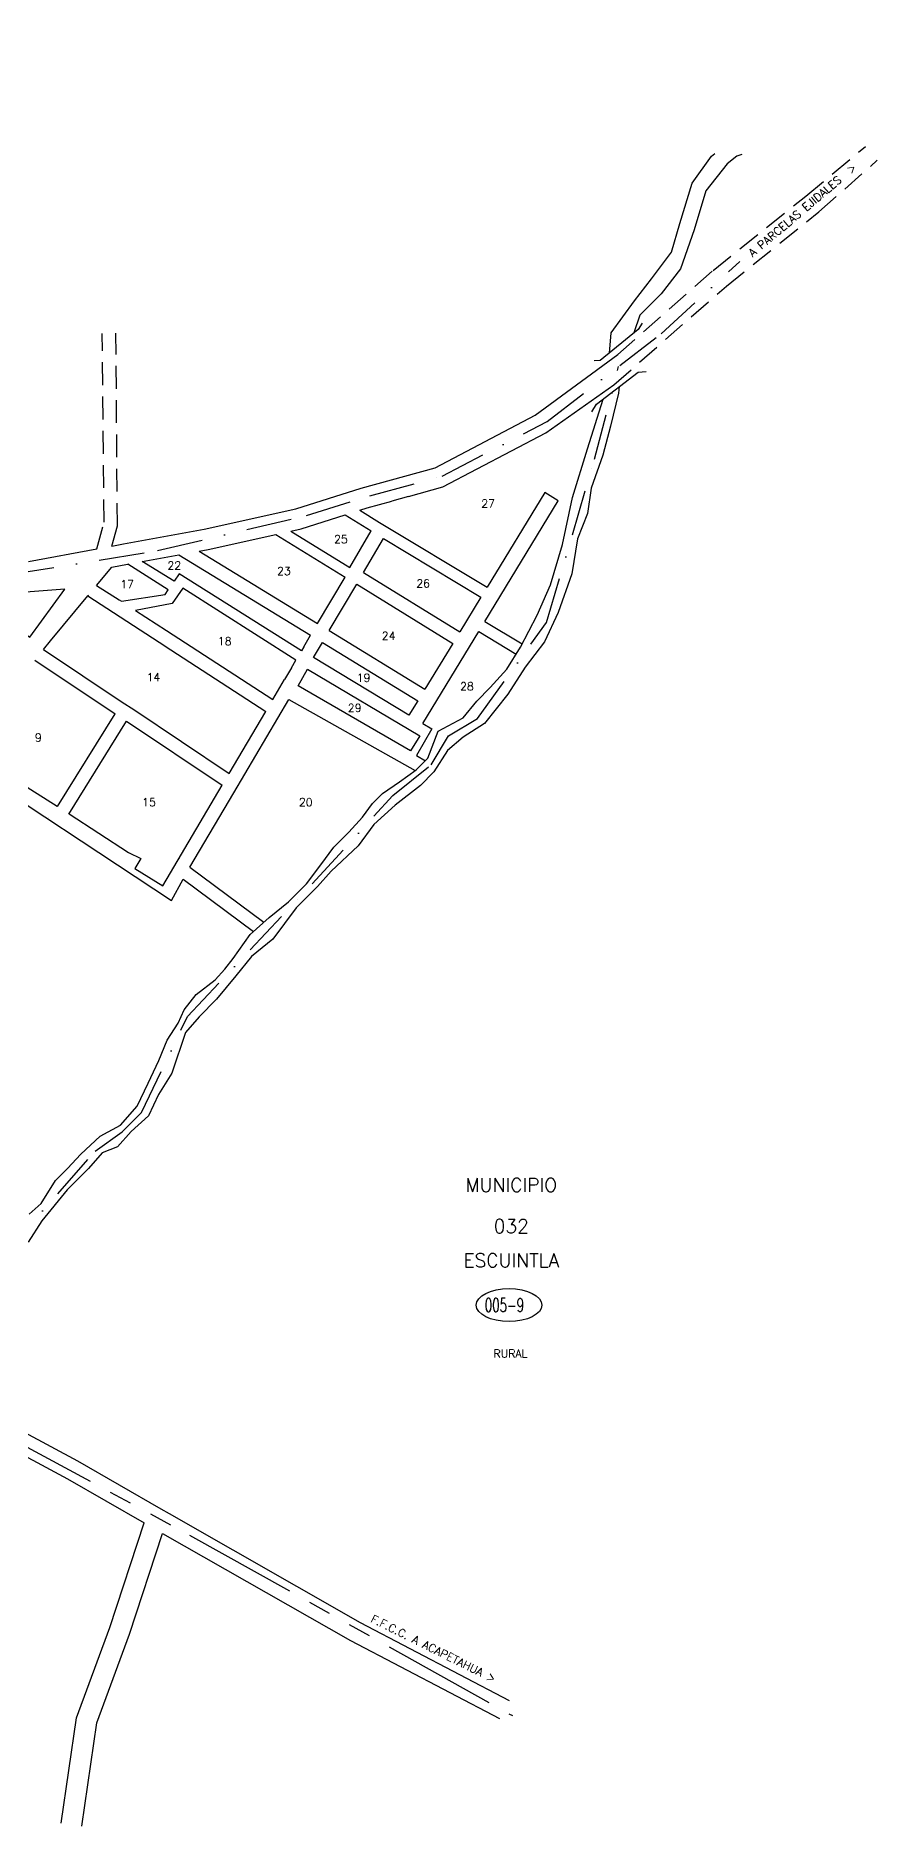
# Model space of a CAD drawing. Extents: x 528413 to 530566, y 1692278 to 1694011.
# Drawn here: x 529830 to 530566, y 1692440 to 1694006 of the extents above; entities that cross this region are included whole.
import ezdxf
from ezdxf.enums import TextEntityAlignment as Align

# ---------------------------------------------------------------- set-up
doc = ezdxf.new("R2010")
doc.units = 0
doc.header["$LTSCALE"] = 80
doc.header["$MEASUREMENT"] = 0
for name, pattern in [('DASHDOT', [1, 0.5, -0.25, 0, -0.25]), ('HIDDEN', [0.375, 0.25, -0.125]), ('PHANTOM', [2.5, 1.25, -0.25, 0.25, -0.25, 0.25, -0.25])]:
    doc.linetypes.add(name, pattern=pattern)
doc.layers.get('0').update_dxf_attribs({"linetype": 'CONTINUOUS'})
for name, color, linetype in [('4', 9, 'CONTINUOUS'), ('6', 10, 'CONTINUOUS'), ('9', 5, 'CONTINUOUS'), ('C', 1, 'CONTINUOUS'), ('D', 6, 'CONTINUOUS'), ('E', 2, 'CONTINUOUS'), ('F', 15, 'CONTINUOUS'), ('I', 11, 'CONTINUOUS'), ('M', 10, 'CONTINUOUS')]:
    doc.layers.add(name, color=color, linetype=linetype)
doc.styles.add('ROMANS', font='ROMANS', dxfattribs={"height": 7})

# ---------------------------------------------------------------- blocks, each defined once
blk = doc.blocks.new('ELL')
blk.add_circle((0, 0), 1)

msp = doc.modelspace()

# ---------------------------------------------------------------- linework, layer by layer
at = {"layer": '6', "linetype": 'HIDDEN'}
for p, q in [((530503.397, 1693865.557), (530555.727829, 1693908.930852)), ((530514.996, 1693851.786), (530565.903335, 1693896.800068)), ((530422.357, 1693800.551), (530503.397, 1693865.557)), ((530433.957, 1693786.78), (530514.996, 1693851.786)), ((530339.004702, 1693726.88751), (530422.357, 1693800.551)), ((530335.564725, 1693700.506499), (530433.957, 1693786.78))]:
    msp.add_line(p, q, dxfattribs=at)
at = {"layer": '6', "color": 10, "linetype": 'HIDDEN'}
for p, q in [((529889.736281, 1693580.261385), (529887.999104, 1693745.390799)), ((529901.313921, 1693577.105713), (529899.99844, 1693745.517033)), ((529883.380302, 1693556.942344), (529889.736281, 1693580.261385)), ((529896.477803, 1693559.362793), (529901.313921, 1693577.105713))]:
    msp.add_line(p, q, dxfattribs=at)
at = {"layer": '6'}
for p, q in [((530266.597, 1693673.942), (530339.004702, 1693726.88751)), ((530179.151, 1693627.939), (530266.597, 1693673.942)), ((530114.665, 1693610.064), (530179.151, 1693627.939)), ((530057.445, 1693592.022), (530114.665, 1693610.064)), ((529977.078, 1693574.095), (530057.445, 1693592.022)), ((529906.771, 1693561.265), (529977.078, 1693574.095)), ((529823.574, 1693545.89), (529883.380302, 1693556.942344)), ((529896.477803, 1693559.362793), (529906.771, 1693561.265)), ((529896.477803, 1693559.362793), (529906.771, 1693561.265)), ((529767.917504, 1692812.210777), (529866.328, 1692759.535)), ((529767.917504, 1692812.210777), (529866.328, 1692759.535)), ((529764.664506, 1692793.536037), (529857.593, 1692743.794)), ((529764.664506, 1692793.536037), (529857.593, 1692743.794)), ((529866.328, 1692759.535), (529939.368, 1692717.545)), ((529866.328, 1692759.535), (529939.368, 1692717.545)), ((529857.593, 1692743.794), (529924.778, 1692705.17)), ((529857.593, 1692743.794), (529924.778, 1692705.17)), ((529939.368, 1692717.545), (529946.445, 1692713.506)), ((529939.368, 1692717.545), (529946.445, 1692713.506)), ((529946.445, 1692713.506), (530113.736, 1692618.047)), ((529946.445, 1692713.506), (530113.736, 1692618.047)), ((529894.831, 1692613.648), (529924.778, 1692705.17)), ((529894.831, 1692613.648), (529924.778, 1692705.17)), ((529911.833, 1692607.726), (529940.719, 1692696.006)), ((529911.833, 1692607.726), (529940.719, 1692696.006)), ((529940.719, 1692696.006), (529940.731, 1692696.043)), ((529940.719, 1692696.006), (529940.731, 1692696.043)), ((529940.731, 1692696.043), (530105.1, 1692602.251)), ((529940.731, 1692696.043), (530105.1, 1692602.251)), ((530113.736, 1692618.047), (530243.848, 1692549.958)), ((530113.736, 1692618.047), (530243.848, 1692549.958)), ((529865.663, 1692534.734), (529894.831, 1692613.648)), ((529865.663, 1692534.734), (529894.831, 1692613.648)), ((529883.203, 1692530.269), (529911.833, 1692607.726)), ((529883.203, 1692530.269), (529911.833, 1692607.726)), ((530105.1, 1692602.251), (530235.502, 1692534.009)), ((530105.1, 1692602.251), (530235.502, 1692534.009)), ((529852.245, 1692442.528), (529865.663, 1692534.734)), ((529852.245, 1692442.528), (529865.663, 1692534.734)), ((529870.057, 1692439.936), (529883.203, 1692530.269)), ((529870.057, 1692439.936), (529883.203, 1692530.269))]:
    msp.add_line(p, q, dxfattribs=at)
at = {"layer": '9', "linetype": 'CONTINUOUS'}
for points in [[(530447.483872, 1693901.815871), (530443.127764, 1693900.570544), (530434.636971, 1693893.773955), (530415.957226, 1693869.985893), (530405.768274, 1693836.002947), (530393.881164, 1693802.02), (530376.899577, 1693779.931085), (530358.219832, 1693761.240465), (530353.125356, 1693745.948139), (530353.023527, 1693745.642473)], [(530447.483872, 1693901.815871), (530443.127764, 1693900.570544), (530434.636971, 1693893.773955), (530415.957226, 1693869.985893), (530405.768274, 1693836.002947), (530393.881164, 1693802.02), (530376.899577, 1693779.931085), (530358.219832, 1693761.240465), (530353.125356, 1693745.948139), (530353.023527, 1693745.642473)], [(530393.394819, 1693841.615691), (530404.070115, 1693876.782482), (530421.051702, 1693900.570544), (530423.857625, 1693902.81659)], [(530393.394819, 1693841.615691), (530404.070115, 1693876.782482), (530421.051702, 1693900.570544), (530423.857625, 1693902.81659)], [(530331.775834, 1693728.285414), (530333.139431, 1693746.02418), (530353.714442, 1693773.966314), (530368.410878, 1693793.084616), (530386.046601, 1693816.614834), (530393.394819, 1693841.615691)], [(530331.775834, 1693728.285414), (530333.139431, 1693746.02418), (530353.714442, 1693773.966314), (530368.410878, 1693793.084616), (530386.046601, 1693816.614834), (530393.394819, 1693841.615691)], [(530340.292061, 1693698.91766), (530339.540087, 1693693.274572), (530332.747452, 1693664.389068), (530325.954817, 1693638.901858), (530315.765866, 1693610.016354), (530312.369548, 1693587.927439), (530303.878755, 1693565.838524), (530298.784279, 1693535.253872), (530286.893958, 1693501.225379), (530275.007824, 1693475.735274), (530258.027634, 1693453.64385), (530242.745462, 1693429.853086), (530222.369234, 1693404.362981), (530203.691024, 1693392.467599), (530190.106872, 1693380.572217), (530178.220738, 1693361.879474), (530166.334605, 1693349.984091), (530144.260357, 1693332.990688), (530125.582147, 1693315.997285), (530111.997995, 1693297.304542), (530088.225728, 1693275.213118), (530076.339595, 1693261.618395), (530057.68372, 1693242.93839), (530037.307491, 1693215.748945), (530018.629282, 1693200.454882), (530005.045129, 1693183.461479), (529988.064939, 1693163.069395), (529972.782767, 1693147.775332), (529960.896634, 1693134.18061), (529949.0105, 1693098.494464), (529937.124367, 1693079.80172), (529928.634272, 1693061.108977), (529913.3521, 1693047.514254), (529901.465967, 1693033.919532), (529887.881814, 1693028.821511), (529875.995681, 1693015.226788), (529857.317471, 1692996.534045), (529835.243223, 1692969.3446), (529823.35709, 1692950.651857)], [(530340.292061, 1693698.91766), (530339.540087, 1693693.274572), (530332.747452, 1693664.389068), (530325.954817, 1693638.901858), (530315.765866, 1693610.016354), (530312.369548, 1693587.927439), (530303.878755, 1693565.838524), (530298.784279, 1693535.253872), (530286.893958, 1693501.225379), (530275.007824, 1693475.735274), (530258.027634, 1693453.64385), (530242.745462, 1693429.853086), (530222.369234, 1693404.362981), (530203.691024, 1693392.467599), (530190.106872, 1693380.572217), (530178.220738, 1693361.879474), (530166.334605, 1693349.984091), (530144.260357, 1693332.990688), (530125.582147, 1693315.997285), (530111.997995, 1693297.304542), (530088.225728, 1693275.213118), (530076.339595, 1693261.618395), (530057.68372, 1693242.93839), (530037.307491, 1693215.748945), (530018.629282, 1693200.454882), (530005.045129, 1693183.461479), (529988.064939, 1693163.069395), (529972.782767, 1693147.775332), (529960.896634, 1693134.18061), (529949.0105, 1693098.494464), (529937.124367, 1693079.80172), (529928.634272, 1693061.108977), (529913.3521, 1693047.514254), (529901.465967, 1693033.919532), (529887.881814, 1693028.821511), (529875.995681, 1693015.226788), (529857.317471, 1692996.534045), (529835.243223, 1692969.3446), (529823.35709, 1692950.651857)], [(530079.241308, 1693280.770724), (530090.648239, 1693296.008759), (530103.875031, 1693309.244506), (530115.63218, 1693322.480254), (530124.450042, 1693334.245363), (530133.267903, 1693343.069195), (530147.964339, 1693353.363665), (530162.660775, 1693363.658136), (530172.94828, 1693373.952606), (530181.766142, 1693397.482824), (530203.810795, 1693409.247933), (530215.567944, 1693423.95432), (530227.325093, 1693435.719429), (530242.021529, 1693451.896454), (530253.778678, 1693471.014756), (530268.475113, 1693498.95689), (530280.232262, 1693525.428385), (530290.519767, 1693560.723712), (530299.337629, 1693601.901594), (530312.564421, 1693644.550114), (530326.130722, 1693687.991669)], [(530079.241308, 1693280.770724), (530090.648239, 1693296.008759), (530103.875031, 1693309.244506), (530115.63218, 1693322.480254), (530124.450042, 1693334.245363), (530133.267903, 1693343.069195), (530147.964339, 1693353.363665), (530162.660775, 1693363.658136), (530172.94828, 1693373.952606), (530181.766142, 1693397.482824), (530203.810795, 1693409.247933), (530215.567944, 1693423.95432), (530227.325093, 1693435.719429), (530242.021529, 1693451.896454), (530253.778678, 1693471.014756), (530268.475113, 1693498.95689), (530280.232262, 1693525.428385), (530290.519767, 1693560.723712), (530299.337629, 1693601.901594), (530312.564421, 1693644.550114), (530326.130722, 1693687.991669)], [(529824.212358, 1692975.181666), (529834.70702, 1692984.634282), (529847.300615, 1693004.589807), (529857.795277, 1693015.092714), (529869.339406, 1693027.696203), (529886.130866, 1693043.450564), (529903.971792, 1693052.903181), (529918.664319, 1693069.707832), (529928.109515, 1693089.663356), (529937.554711, 1693109.61888), (529944.900975, 1693127.473823), (529954.346171, 1693142.177893), (529959.593502, 1693153.731092), (529970.088165, 1693167.384871), (529986.879624, 1693179.98836), (529995.275354, 1693189.440977), (530002.621618, 1693198.893593), (530017.3228, 1693219.865055), (530034.11426, 1693234.566423), (530050.905719, 1693248.217694), (530066.647713, 1693263.96916), (530079.241308, 1693280.770724)], [(529824.212358, 1692975.181666), (529834.70702, 1692984.634282), (529847.300615, 1693004.589807), (529857.795277, 1693015.092714), (529869.339406, 1693027.696203), (529886.130866, 1693043.450564), (529903.971792, 1693052.903181), (529918.664319, 1693069.707832), (529928.109515, 1693089.663356), (529937.554711, 1693109.61888), (529944.900975, 1693127.473823), (529954.346171, 1693142.177893), (529959.593502, 1693153.731092), (529970.088165, 1693167.384871), (529986.879624, 1693179.98836), (529995.275354, 1693189.440977), (530002.621618, 1693198.893593), (530017.3228, 1693219.865055), (530034.11426, 1693234.566423), (530050.905719, 1693248.217694), (530066.647713, 1693263.96916), (530079.241308, 1693280.770724)]]:
    msp.add_lwpolyline(points, dxfattribs=at)
at = {"layer": 'E', "color": 15, "linetype": 'CONTINUOUS'}
msp.add_line((529950.914959, 1693528.658817), (529922.857591, 1693545.902953), dxfattribs=at)
msp.add_line((529950.914959, 1693528.658817), (529922.857591, 1693545.902953), dxfattribs=at)
for points in [[(530155.83865, 1693602.798073), (530141.435526, 1693598.805613)], [(530155.83865, 1693602.798073), (530141.435526, 1693598.805613)], [(530130.434128, 1693580.148175), (530224.61543, 1693523.463247)], [(530130.434128, 1693580.148175), (530224.61543, 1693523.463247)], [(530134.192178, 1693566.087527), (530219.22137, 1693514.621657)], [(530134.192178, 1693566.087527), (530219.22137, 1693514.621657)], [(529945.84151, 1693521.247749), (529910.313674, 1693543.613862)], [(529945.84151, 1693521.247749), (529910.313674, 1693543.613862)], [(530057.509735, 1693459.668288), (529958.558994, 1693522.585753), (529949.188214, 1693509.205747), (529917.23803, 1693502.975394)], [(530057.509735, 1693459.668288), (529958.558994, 1693522.585753), (529949.188214, 1693509.205747), (529917.23803, 1693502.975394)], [(530064.424584, 1693471.395319), (530062.306862, 1693467.727733), (529955.212284, 1693535.296755), (529950.914959, 1693528.658817)], [(530064.424584, 1693471.395319), (530062.306862, 1693467.727733), (529955.212284, 1693535.296755), (529950.914959, 1693528.658817)], [(529824.778066, 1693479.849241), (529855.444847, 1693521.767647), (529809.894861, 1693518.160999), (529770.658304, 1693517.26131), (529824.778066, 1693479.849241)], [(529824.778066, 1693479.849241), (529855.444847, 1693521.767647), (529809.894861, 1693518.160999), (529770.658304, 1693517.26131), (529824.778066, 1693479.849241)], [(529902.794979, 1693512.338674), (529905.011698, 1693511.212747), (529943.164143, 1693517.23375), (529945.84151, 1693521.247749)], [(529902.794979, 1693512.338674), (529905.011698, 1693511.212747), (529943.164143, 1693517.23375), (529945.84151, 1693521.247749)], [(530222.790499, 1693493.543984), (530255.328067, 1693473.960588)], [(530222.790499, 1693493.543984), (530255.328067, 1693473.960588)], [(530217.391352, 1693484.65346), (530250.020651, 1693464.903828)], [(530217.391352, 1693484.65346), (530250.020651, 1693464.903828)], [(530156.337441, 1693411.546432), (530072.845482, 1693462.050303)], [(530156.337441, 1693411.546432), (530072.845482, 1693462.050303)]]:
    msp.add_lwpolyline(points, dxfattribs=at)
at = {"layer": 'F'}
for p, q in [((530276.01, 1693658.555), (530335.564725, 1693700.506499)), ((530276.01, 1693658.555), (530335.564725, 1693700.506499)), ((530185.821, 1693611.109), (530276.01, 1693658.555)), ((530185.821, 1693611.109), (530276.01, 1693658.555)), ((530155.83865, 1693602.798073), (530185.821, 1693611.109)), ((530155.83865, 1693602.798073), (530185.821, 1693611.109)), ((530062.12, 1693574.622), (530100.596459, 1693586.754127)), ((530062.12, 1693574.622), (530100.596459, 1693586.754127)), ((530100.596459, 1693586.754127), (530123.372255, 1693572.70587)), ((530100.596459, 1693586.754127), (530123.372255, 1693572.70587)), ((530113.253187, 1693590.744957), (530119.777, 1693592.802)), ((530113.253187, 1693590.744957), (530119.777, 1693592.802)), ((530113.253187, 1693590.744957), (530130.434128, 1693580.148175)), ((530113.253187, 1693590.744957), (530130.434128, 1693580.148175)), ((530119.777, 1693592.802), (530141.435526, 1693598.805613)), ((530119.777, 1693592.802), (530141.435526, 1693598.805613)), ((529980.654, 1693556.45), (530039.999696, 1693569.687792)), ((529980.654, 1693556.45), (530039.999696, 1693569.687792)), ((530039.999696, 1693569.687792), (530100.389, 1693532.387)), ((530039.999696, 1693569.687792), (530100.389, 1693532.387)), ((530053.061028, 1693572.601284), (530062.12, 1693574.622)), ((530053.061028, 1693572.601284), (530062.12, 1693574.622)), ((530053.061028, 1693572.601284), (530104.556255, 1693540.79487)), ((530053.061028, 1693572.601284), (530104.556255, 1693540.79487)), ((530104.556255, 1693540.79487), (530123.372255, 1693572.70587)), ((530104.556255, 1693540.79487), (530123.372255, 1693572.70587)), ((529972.881991, 1693555.031716), (529980.654, 1693556.45)), ((529972.881991, 1693555.031716), (529980.654, 1693556.45)), ((529972.881991, 1693555.031716), (530076.434, 1693491.762)), ((529972.881991, 1693555.031716), (530076.434, 1693491.762)), ((530116.698, 1693536.419), (530134.192178, 1693566.087527)), ((530116.698, 1693536.419), (530134.192178, 1693566.087527)), ((529883.115, 1693525.097), (529896.30224, 1693541.025159)), ((529883.115, 1693525.097), (529896.30224, 1693541.025159)), ((529896.30224, 1693541.025159), (529910.024, 1693543.561)), ((529896.30224, 1693541.025159), (529910.024, 1693543.561)), ((529910.024, 1693543.561), (529910.313674, 1693543.613862)), ((529910.024, 1693543.561), (529910.313674, 1693543.613862)), ((529922.857591, 1693545.902953), (529955.158832, 1693551.797484)), ((529922.857591, 1693545.902953), (529955.158832, 1693551.797484)), ((529955.158832, 1693551.797484), (530070.338, 1693481.424)), ((529955.158832, 1693551.797484), (530070.338, 1693481.424)), ((529883.115, 1693525.097), (529902.794979, 1693512.338674)), ((529883.115, 1693525.097), (529902.794979, 1693512.338674)), ((530076.434, 1693491.762), (530100.389, 1693532.387)), ((530076.434, 1693491.762), (530100.389, 1693532.387)), ((530086.675, 1693485.505), (530110.601, 1693526.08)), ((530086.675, 1693485.505), (530110.601, 1693526.08)), ((530110.601, 1693526.08), (530194.570487, 1693474.215541)), ((530110.601, 1693526.08), (530194.570487, 1693474.215541)), ((530116.698, 1693536.419), (530200.82019, 1693484.459645)), ((530116.698, 1693536.419), (530200.82019, 1693484.459645)), ((529842.829, 1693476.438), (529875.41, 1693515.791)), ((529842.829, 1693476.438), (529875.41, 1693515.791)), ((529875.41, 1693515.791), (529875.937, 1693516.428)), ((529875.41, 1693515.791), (529875.937, 1693516.428)), ((529875.41, 1693515.791), (529937.92, 1693475.266)), ((529875.41, 1693515.791), (529937.92, 1693475.266)), ((529917.23803, 1693502.975394), (529944.242, 1693485.469)), ((529917.23803, 1693502.975394), (529944.242, 1693485.469)), ((529836.69, 1693469.023), (529842.829, 1693476.438)), ((529836.69, 1693469.023), (529842.829, 1693476.438)), ((529944.242, 1693485.469), (530037.192, 1693425.211)), ((529944.242, 1693485.469), (530037.192, 1693425.211)), ((530064.424584, 1693471.395319), (530070.338, 1693481.424)), ((530064.424584, 1693471.395319), (530070.338, 1693481.424)), ((530072.845482, 1693462.050303), (530080.58, 1693475.167)), ((530072.845482, 1693462.050303), (530080.58, 1693475.167)), ((530080.58, 1693475.167), (530164.040692, 1693424.173097)), ((530080.58, 1693475.167), (530164.040692, 1693424.173097)), ((530086.675, 1693485.505), (530170.290227, 1693434.416926)), ((530086.675, 1693485.505), (530170.290227, 1693434.416926)), ((529828.997, 1693459.73), (529899.254, 1693412.864)), ((529828.997, 1693459.73), (529899.254, 1693412.864)), ((529836.69, 1693469.023), (529905.578, 1693423.07)), ((529836.69, 1693469.023), (529905.578, 1693423.07)), ((529947.992, 1693468.737), (530031.091, 1693414.865)), ((529947.992, 1693468.737), (530031.091, 1693414.865)), ((530053.622, 1693453.075), (530057.509735, 1693459.668288)), ((530053.622, 1693453.075), (530057.509735, 1693459.668288)), ((530037.192, 1693425.211), (530047.526, 1693442.737)), ((530037.192, 1693425.211), (530047.526, 1693442.737)), ((529848.951, 1693331.681), (529899.254, 1693412.864)), ((529848.951, 1693331.681), (529899.254, 1693412.864)), ((529915.566, 1693416.407), (529999.13, 1693360.664)), ((529915.566, 1693416.407), (529999.13, 1693360.664)), ((529999.13, 1693360.664), (530031.091, 1693414.865)), ((529999.13, 1693360.664), (530031.091, 1693414.865)), ((529858.887, 1693324.933), (529909.242, 1693406.201)), ((529858.887, 1693324.933), (529909.242, 1693406.201)), ((529909.242, 1693406.201), (529993.026, 1693350.311)), ((529909.242, 1693406.201), (529993.026, 1693350.311)), ((529816.742, 1693352.093), (529848.484, 1693331.977)), ((529816.742, 1693352.093), (529848.484, 1693331.977)), ((529941.146423, 1693262.329332), (529993.026, 1693350.311)), ((529941.146423, 1693262.329332), (529993.026, 1693350.311)), ((529964.768, 1693278.764), (530003.024, 1693343.641)), ((529964.768, 1693278.764), (530003.024, 1693343.641)), ((529954.905, 1693286.114), (529955.09, 1693285.976)), ((529954.905, 1693286.114), (529955.09, 1693285.976)), ((529964.768, 1693278.764), (530029.50211, 1693230.528363)), ((529964.768, 1693278.764), (530029.50211, 1693230.528363)), ((529948.676, 1693249.616), (529958.823, 1693268.229)), ((529948.676, 1693249.616), (529958.823, 1693268.229)), ((529958.823, 1693268.229), (530020.267933, 1693222.443597)), ((529958.823, 1693268.229), (530020.267933, 1693222.443597))]:
    msp.add_line(p, q, dxfattribs=at)
at = {"layer": 'F', "color": 15}
msp.add_line((529841.304, 1693322.32), (529841.343, 1693322.323), dxfattribs=at)
msp.add_line((529841.304, 1693322.32), (529841.343, 1693322.323), dxfattribs=at)
at = {"layer": 'F', "color": 15, "linetype": 'CONTINUOUS'}
for points in [[(530360.423599, 1693754.24581), (530356.908395, 1693748.815989), (530323.673723, 1693721.666868), (530318.241135, 1693721.347468)], [(530360.423599, 1693754.24581), (530356.908395, 1693748.815989), (530323.673723, 1693721.666868), (530318.241135, 1693721.347468)], [(530316.239063, 1693676.857682), (530320.393391, 1693683.565109), (530356.823707, 1693711.67243), (530363.854115, 1693711.991835)], [(530316.239063, 1693676.857682), (530320.393391, 1693683.565109), (530356.823707, 1693711.67243), (530363.854115, 1693711.991835)]]:
    msp.add_lwpolyline(points, dxfattribs=at)
at = {"layer": 'F', "linetype": 'CONTINUOUS'}
for points in [[(530222.790499, 1693493.543984), (530286.857534, 1693599.040184), (530275.0761, 1693606.175078), (530224.61543, 1693523.463247)], [(530222.790499, 1693493.543984), (530286.857534, 1693599.040184), (530275.0761, 1693606.175078), (530224.61543, 1693523.463247)], [(530219.22137, 1693514.621657), (530200.82019, 1693484.459645)], [(530219.22137, 1693514.621657), (530200.82019, 1693484.459645)], [(529937.92, 1693475.266), (529947.992, 1693468.737)], [(529937.92, 1693475.266), (529947.992, 1693468.737)], [(530168.574823, 1693404.204222), (530217.391352, 1693484.65346)], [(530168.574823, 1693404.204222), (530217.391352, 1693484.65346)], [(530194.570487, 1693474.215541), (530170.290227, 1693434.416926)], [(530194.570487, 1693474.215541), (530170.290227, 1693434.416926)], [(530053.622, 1693453.075), (530047.526, 1693442.737)], [(530053.622, 1693453.075), (530047.526, 1693442.737)], [(530067.690972, 1693451.900054), (530165.778607, 1693393.520108), (530157.628622, 1693380.420123), (530059.481018, 1693437.249578), (530067.690972, 1693451.900054)], [(530067.690972, 1693451.900054), (530165.778607, 1693393.520108), (530157.628622, 1693380.420123), (530059.481018, 1693437.249578), (530067.690972, 1693451.900054)], [(529905.578, 1693423.07), (529915.566, 1693416.407)], [(529905.578, 1693423.07), (529915.566, 1693416.407)], [(530003.024, 1693343.641), (530051.200391, 1693425.343842)], [(530003.024, 1693343.641), (530051.200391, 1693425.343842)], [(530051.200391, 1693425.343842), (530161.880098, 1693363.111292)], [(530051.200391, 1693425.343842), (530161.880098, 1693363.111292)], [(530164.040692, 1693424.173097), (530156.337441, 1693411.546432)], [(530164.040692, 1693424.173097), (530156.337441, 1693411.546432)], [(530168.574823, 1693404.204222), (530176.433059, 1693399.48942), (530163.022111, 1693376.436207), (530170.801709, 1693371.772395)], [(530168.574823, 1693404.204222), (530176.433059, 1693399.48942), (530163.022111, 1693376.436207), (530170.801709, 1693371.772395)], [(529758.617, 1693374.723), (529948.676, 1693249.616)], [(529758.617, 1693374.723), (529948.676, 1693249.616)], [(529859.026403, 1693325.157983), (529911.089248, 1693291.482791), (529921.810761, 1693286.118779), (529916.450004, 1693277.536359), (529941.146423, 1693262.329332)], [(529859.026403, 1693325.157983), (529911.089248, 1693291.482791), (529921.810761, 1693286.118779), (529916.450004, 1693277.536359), (529941.146423, 1693262.329332)]]:
    msp.add_lwpolyline(points, dxfattribs=at)
at = {"layer": 'I', "color": 11, "linetype": 'DASHDOT'}
msp.add_lwpolyline([(528944.826835, 1694005.692381), (528916.110993, 1693793.050773), (528925.68294, 1693781.556632), (528927.59733, 1693745.158519), (528935.254888, 1693712.591786), (528960.141951, 1693689.603504), (529027.145582, 1693653.205391), (529233.899643, 1693584.240545), (529321.961558, 1693557.420882), (529498.059005, 1693524.866115), (529626.332451, 1693522.950425), (529806.298182, 1693534.444566), (529936.486157, 1693555.517158), (530066.72676, 1693586.146778), (530122.248102, 1693603.389727), (530185.415695, 1693620.640781), (530277.306389, 1693668.533035), (530376.854641, 1693745.160642), (530445.772662, 1693808.378417)], dxfattribs=at)
msp.add_lwpolyline([(528944.826835, 1694005.692381), (528916.110993, 1693793.050773), (528925.68294, 1693781.556632), (528927.59733, 1693745.158519), (528935.254888, 1693712.591786), (528960.141951, 1693689.603504), (529027.145582, 1693653.205391), (529233.899643, 1693584.240545), (529321.961558, 1693557.420882), (529498.059005, 1693524.866115), (529626.332451, 1693522.950425), (529806.298182, 1693534.444566), (529936.486157, 1693555.517158), (530066.72676, 1693586.146778), (530122.248102, 1693603.389727), (530185.415695, 1693620.640781), (530277.306389, 1693668.533035), (530376.854641, 1693745.160642), (530445.772662, 1693808.378417)], dxfattribs=at)
at = {"layer": 'I', "linetype": 'DASHDOT'}
msp.add_lwpolyline([(529796.304888, 1692932.89294), (529881.963151, 1693030.375075), (529905.477184, 1693047.182339), (529922.272922, 1693063.989604), (529962.574166, 1693148.023445), (530071.746463, 1693263.99357), (530142.288562, 1693341.306987), (530175.880038, 1693368.19861), (530190.996203, 1693393.409507), (530216.18981, 1693408.536045), (530276.654466, 1693492.572368), (530318.707392, 1693635.440735), (530339.730076, 1693716.583881)], dxfattribs=at)
msp.add_lwpolyline([(529796.304888, 1692932.89294), (529881.963151, 1693030.375075), (529905.477184, 1693047.182339), (529922.272922, 1693063.989604), (529962.574166, 1693148.023445), (530071.746463, 1693263.99357), (530142.288562, 1693341.306987), (530175.880038, 1693368.19861), (530190.996203, 1693393.409507), (530216.18981, 1693408.536045), (530276.654466, 1693492.572368), (530318.707392, 1693635.440735), (530339.730076, 1693716.583881)], dxfattribs=at)
at = {"layer": 'M', "linetype": 'PHANTOM'}
msp.add_lwpolyline([(528429.728795, 1693894.125527), (528705.775547, 1693657.346918), (528772.026767, 1693595.784479), (529043.341289, 1693376.369634), (529141.143083, 1693297.447484), (529287.829231, 1693160.132681), (529309.911017, 1693139.614377), (529371.424563, 1693087.529452), (529458.174436, 1693016.504554), (529544.924309, 1692943.901325), (529620.63985, 1692887.077546), (529789.407784, 1692789.209054), (529964.4848, 1692694.497611), (530246.830164, 1692536.636905)], dxfattribs=at)
msp.add_lwpolyline([(528429.728795, 1693894.125527), (528705.775547, 1693657.346918), (528772.026767, 1693595.784479), (529043.341289, 1693376.369634), (529141.143083, 1693297.447484), (529287.829231, 1693160.132681), (529309.911017, 1693139.614377), (529371.424563, 1693087.529452), (529458.174436, 1693016.504554), (529544.924309, 1692943.901325), (529620.63985, 1692887.077546), (529789.407784, 1692789.209054), (529964.4848, 1692694.497611), (530246.830164, 1692536.636905)], dxfattribs=at)

# ---------------------------------------------------------------- block references
at = {"layer": '4', "color": 9, "xscale": 28.8, "yscale": 14.4, "zscale": 28.8}
msp.add_blockref('ELL', (530243.846103, 1692895.633452), dxfattribs=at)
msp.add_blockref('ELL', (530243.846103, 1692895.633452), dxfattribs=at)

# ---------------------------------------------------------------- texts
at = {"layer": '4', "color": 9, "style": 'ROMANS'}
for s, height, p in [('MUNICIPIO', 12, (530245.840982, 1692994.682337)), ('MUNICIPIO', 12, (530245.840982, 1692994.682337)), ('032', 12, (530245.840982, 1692958.677623)), ('032', 12, (530245.840982, 1692958.677623)), ('ESCUINTLA', 12, (530245.840982, 1692928.862012)), ('ESCUINTLA', 12, (530245.840982, 1692928.862012)), ('RURAL', 7, (530245.131812, 1692849.738558)), ('RURAL', 7, (530245.131812, 1692849.738558))]:
    msp.add_text(s, height=height, dxfattribs=at).set_placement(p, align=Align.CENTER)
at = {"layer": '4', "color": 9, "style": 'ROMANS', "width": 0.63}
msp.add_text('005-9', height=12, dxfattribs=at).set_placement((530222.656103, 1692889.633452))
msp.add_text('005-9', height=12, dxfattribs=at).set_placement((530222.656103, 1692889.633452))
at = {"layer": 'C', "color": 1, "linetype": 'CONTINUOUS', "style": 'ROMANS'}
for s, p in [('27', (530225.54354, 1693593.075547)), ('27', (530225.54354, 1693593.075547)), ('25', (530096.776672, 1693561.930792)), ('25', (530096.776672, 1693561.930792)), ('22', (529951.05543, 1693538.933892)), ('22', (529951.05543, 1693538.933892)), ('23', (530046.924671, 1693534.142875)), ('23', (530046.924671, 1693534.142875)), ('17', (529909.831656, 1693522.644423)), ('17', (529909.831656, 1693522.644423)), ('26', (530168.754556, 1693523.280882)), ('26', (530168.754556, 1693523.280882)), ('18', (529995.155278, 1693472.817811)), ('18', (529995.155278, 1693472.817811)), ('24', (530138.581896, 1693477.51089)), ('24', (530138.581896, 1693477.51089)), ('14', (529932.840275, 1693441.197075)), ('14', (529932.840275, 1693441.197075)), ('19', (530116.642349, 1693440.767581)), ('19', (530116.642349, 1693440.767581)), ('28', (530207.039861, 1693433.292422)), ('28', (530207.039861, 1693433.292422)), ('29', (530108.863036, 1693414.391651)), ('29', (530108.863036, 1693414.391651)), ('9', (529832.177576, 1693388.495848)), ('9', (529832.177576, 1693388.495848)), ('15', (529929.005506, 1693331.961805)), ('15', (529929.005506, 1693331.961805)), ('20', (530066.098515, 1693331.961805)), ('20', (530066.098515, 1693331.961805))]:
    msp.add_text(s, height=7, dxfattribs=at).set_placement(p, align=Align.CENTER)
at = {"layer": 'D', "color": 6, "style": 'ROMANS'}
for s, rotation, p in [('A PARCELAS EJIDALES  >', 40.32397, (530457.014246, 1693811.927143)), ('A PARCELAS EJIDALES  >', 40.32397, (530457.014246, 1693811.927143)), ('F.F.C.C. A ACAPETAHUA >', 333.537072, (530122.26746, 1692618.860436)), ('F.F.C.C. A ACAPETAHUA >', 333.537072, (530122.26746, 1692618.860436))]:
    msp.add_text(s, height=7, rotation=rotation, dxfattribs=at).set_placement(p)

doc.saveas('drawing.dxf')
